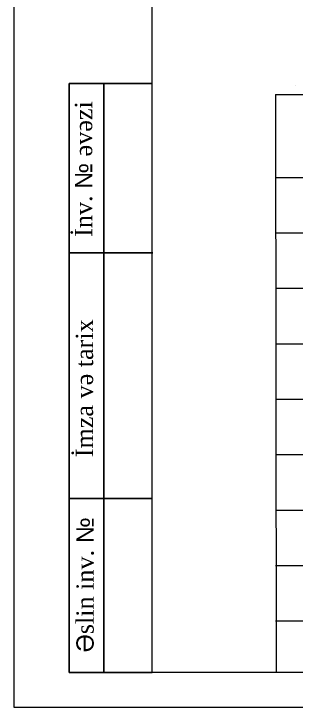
# Model space of a CAD drawing. Header units: feet. Extents: x 3381 to 683784, y 675186 to 4376258.
# Drawn here: x 682497.1 to 682537.9, y 4375555.9 to 4375655.9 of the extents above; entities that cross this region are included whole.
import ezdxf

# ---------------------------------------------------------------- set-up
doc = ezdxf.new("R2010")
doc.units = ezdxf.units.FT
doc.header["$MEASUREMENT"] = 0
doc.header["$PDMODE"] = 34
doc.header["$PDSIZE"] = 0.01
doc.linetypes.add('DUZ', pattern=[0])
doc.layers.get('0').update_dxf_attribs({"linetype": 'CONTINUOUS'})
doc.layers.add('Layer8', color=7, linetype='CONTINUOUS')
doc.layers.add('rabit xt', color=7, linetype='CONTINUOUS', lineweight=13)
doc.styles.get("Standard").update_dxf_attribs({"font": 'arial.ttf', "height": 2})

msp = doc.modelspace()

# ---------------------------------------------------------------- linework, layer by layer
at = {"color": 7, "lineweight": 25, "ltscale": 15}
msp.add_line((682510.06, 4375560.878, -89.226), (682510.06, 4375645.878, -89.226), dxfattribs=at)
at = {"color": 7, "linetype": 'DUZ', "lineweight": 20, "ltscale": 0.2}
for p, q in [((682534.893, 4375644.334, -89.226), (682695.975, 4375644.334, -89.226)), ((682534.893, 4375644.291, -89.226), (682534.977, 4375560.878, -89.226)), ((682534.893, 4375632.334, -89.226), (682695.975, 4375632.334, -89.226)), ((682534.893, 4375624.334, -89.226), (682695.975, 4375624.334, -89.226)), ((682534.893, 4375616.334, -89.226), (682695.975, 4375616.334, -89.226)), ((682534.893, 4375608.334, -89.226), (682695.975, 4375608.334, -89.226)), ((682534.893, 4375600.334, -89.226), (682695.975, 4375600.334, -89.226)), ((682534.893, 4375592.334, -89.226), (682695.975, 4375592.334, -89.226)), ((682534.893, 4375584.334, -89.226), (682695.975, 4375584.334, -89.226)), ((682534.893, 4375576.334, -89.226), (682695.975, 4375576.334, -89.226)), ((682534.893, 4375568.334, -89.226), (682695.975, 4375568.334, -89.226))]:
    msp.add_line(p, q, dxfattribs=at)
at = {"color": 7, "linetype": 'DUZ', "lineweight": 25}
for p, q in [((682505.129, 4375621.439, -89.226), (682517.129, 4375621.439, -89.226)), ((682505.06, 4375585.998, -89.226), (682517.06, 4375585.998, -89.226))]:
    msp.add_line(p, q, dxfattribs=at)
at = {"color": 7, "linetype": 'DUZ', "lineweight": 25, "elevation": -89.226}
msp.add_lwpolyline([(682517.06, 4375645.878), (682505.06, 4375645.878), (682505.06, 4375560.878), (682517.06, 4375560.878)], dxfattribs=at)
at = {"layer": 'Layer8', "color": 25, "lineweight": 20}
msp.add_point((682537.703, 4375645.559, 4458.389), dxfattribs=at)
at = {"layer": 'rabit xt', "color": 7, "lineweight": 20, "ltscale": 0.3, "elevation": -89.226}
msp.add_lwpolyline([(682497.06, 4375852.878), (682497.06, 4375555.878), (682917.06, 4375555.878)], dxfattribs=at)
msp.add_lwpolyline([(682517.06, 4375847.878), (682912.06, 4375847.878), (682912.06, 4375560.878), (682517.06, 4375560.878)], close=True, dxfattribs=at)

# ---------------------------------------------------------------- texts
at = {"lineweight": -2, "ltscale": 6, "char_height": 2.5, "attachment_point": 1, "rotation": 90}
for s, width, insert in [('{\\fTimes New Roman|b0|i0|c238|p18;İnv. }№{\\fTimes New Roman|b0|i0|c238|p18; əvəzi}', 11916.50451, (682505.883, 4375623.762, -89.226)), ('{\\fTimes New Roman|b0|i0|c238|p18;İmza və tarix}', 10817.12006, (682506.012, 4375591.945, -89.226)), ('Ə{\\fTimes New Roman|b0|i0|c238|p18;slin inv.} №', 10623.07442, (682506.093, 4375563.776, -89.226))]:
    msp.add_mtext_dynamic_manual_height_columns(s, width=width, gutter_width=25, heights=[0], dxfattribs=dict(at, insert=insert))

doc.saveas('drawing.dxf')
